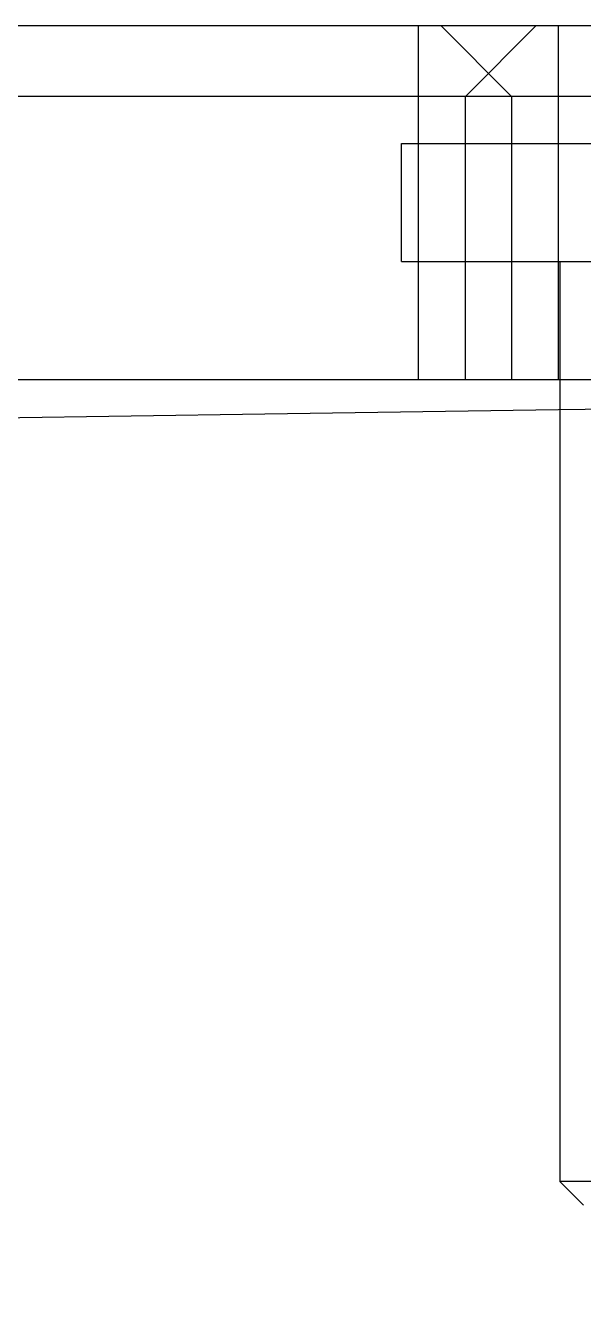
# Model space of a CAD drawing. Header units: inches. Extents: x -64 to 911, y 30 to 355.
# Drawn here: x 653.27 to 655.63, y 131.76 to 137.19 of the extents above; entities that cross this region are included whole.
import ezdxf

# ---------------------------------------------------------------- set-up
doc = ezdxf.new("R2010")
doc.units = ezdxf.units.IN
doc.layers.add('02___PRT_ALL_AXES', color=7, linetype='Continuous')
doc.layers.add('DEFAULT_2', color=8, linetype='Continuous')

msp = doc.modelspace()

# ---------------------------------------------------------------- linework, layer by layer
for p, q in [((515.0601, 137.1946), (833.356, 137.1946)), ((515.0601, 135.6946), (833.356, 135.6946)), ((655.631, 132.1946), (655.531, 132.2946)), ((659.731, 132.2946), (655.531, 132.2946))]:
    msp.add_line(p, q)
msp.add_arc((674.2081, -1221.0682), 1356.7628, 83.2637115, 96.7362885)
at = {"layer": '02___PRT_ALL_AXES'}
for p, q in [((655.531, 136.1946), (655.531, 135.6946)), ((655.531, 135.6946), (655.531, 132.2946))]:
    msp.add_line(p, q, dxfattribs=at)
at = {"layer": 'DEFAULT_2'}
for p, q in [((654.931, 137.1946), (654.931, 135.6946)), ((655.326, 136.8946), (655.026, 137.1946)), ((655.431, 137.1946), (655.131, 136.8946)), ((655.526, 135.6946), (655.526, 137.1946)), ((809.2147, 136.8946), (522.326, 136.8946)), ((655.131, 135.6946), (655.131, 136.8946)), ((655.326, 136.8946), (655.326, 135.6946)), ((654.8597, 136.1946), (654.8597, 136.6946)), ((654.8597, 136.6946), (665.1223, 136.6946)), ((654.8597, 136.1946), (665.1223, 136.1946))]:
    msp.add_line(p, q, dxfattribs=at)

doc.saveas('drawing.dxf')
